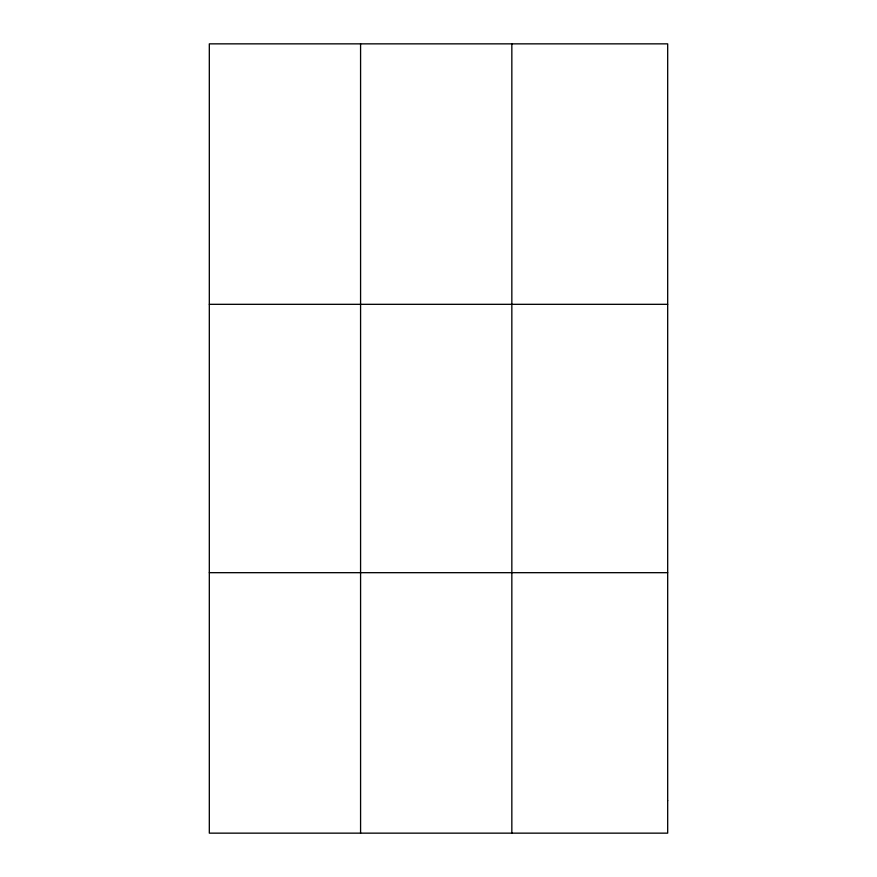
<?xml version="1.0" encoding="UTF-8"?>
<svg xmlns="http://www.w3.org/2000/svg" width="877" height="877" viewBox="0 0 877 877"><rect width="100%" height="100%" fill="white"/><g stroke="black" fill="none" stroke-linecap="round" stroke-linejoin="round"><path stroke-width="1.32" d="M360.579 43.85L360.579 833.15M511.839 43.85L511.839 833.15M209.318 304.319L667.682 304.319M209.318 572.681L667.682 572.681M667.682 800.591L667.682 833.15L209.318 833.15L209.318 43.85L667.682 43.85L667.682 800.591"/></g></svg>
